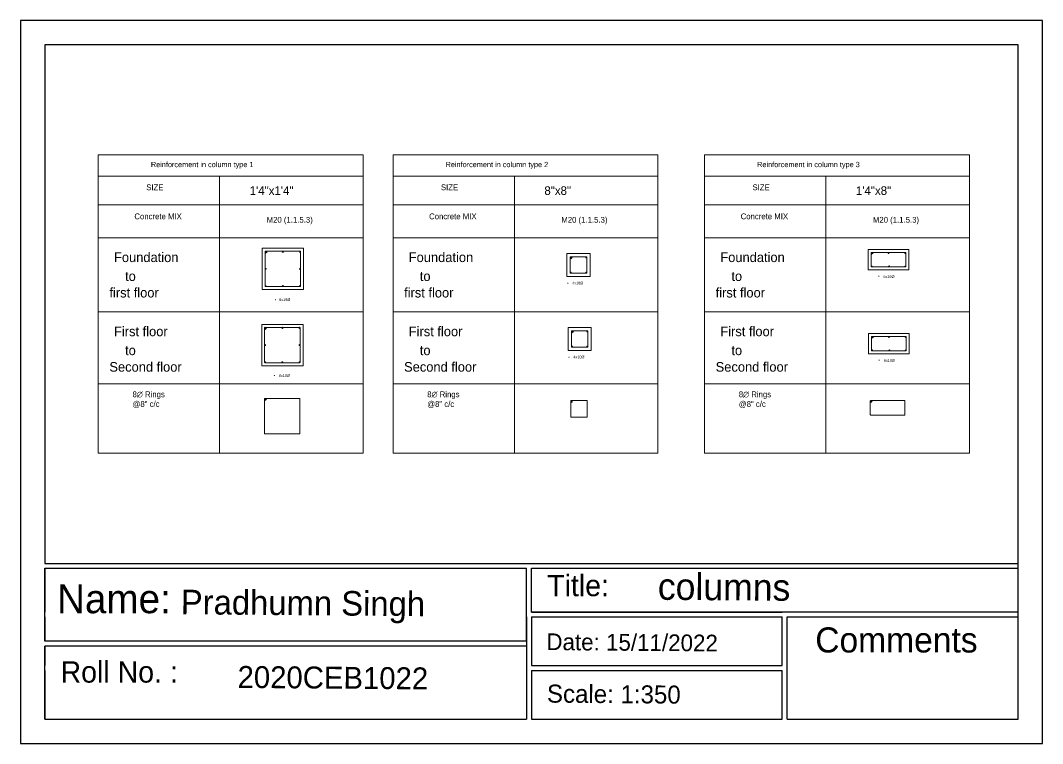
# Model space of a CAD drawing. Header units: millimetres. Extents: x 268 to 10756, y 109 to 4664.
# Drawn here: x 4045 to 6806, y 109 to 2062 of the extents above; entities that cross this region are included whole.
import ezdxf

# ---------------------------------------------------------------- set-up
doc = ezdxf.new("R2010")
doc.units = ezdxf.units.MM
doc.layers.add('Frame', color=7, linetype='Continuous')
doc.layers.add('text', color=7, linetype='Continuous', lineweight=9)

msp = doc.modelspace()

# ---------------------------------------------------------------- linework, layer by layer
at = {"layer": 'Frame'}
for p, q in [((4111.1, 595.9), (6740.2, 595.9)), ((4111.1, 464.4), (4111.1, 582.7)), ((4111.1, 451.3), (4111.1, 582.7)), ((4111.1, 582.7), (5412.5, 582.7)), ((5412.5, 385.5), (5412.5, 582.7)), ((5425.6, 582.7), (6103, 582.7)), ((5425.6, 582.7), (6740.2, 582.7)), ((5425.6, 464.4), (5425.6, 582.7)), ((4111.1, 385.5), (4111.1, 451.3)), ((5412.5, 451.3), (5412.5, 385.5)), ((5425.6, 464.4), (6103, 464.4)), ((6740.2, 464.4), (5425.6, 464.4)), ((5425.6, 451.3), (6103, 451.3)), ((5425.6, 451.3), (5425.6, 319.8)), ((6103, 319.8), (6103, 451.3)), ((6116.2, 451.3), (6740.2, 451.3)), ((6116.2, 175.2), (6116.2, 451.3)), ((5412.5, 385.5), (4111.1, 385.5)), ((4111.1, 319.8), (4111.1, 372.4)), ((5412.5, 372.4), (4111.1, 372.4)), ((5412.5, 385.5), (5412.5, 319.8)), ((5412.5, 372.4), (5412.5, 175.2)), ((4111.1, 175.2), (4111.1, 319.8)), ((5425.6, 319.8), (6103, 319.8)), ((5425.6, 306.7), (5425.6, 175.2)), ((5425.6, 306.7), (6103, 306.7)), ((6103, 175.2), (6103, 306.7)), ((5425.6, 175.2), (6103, 175.2))]:
    msp.add_line(p, q, dxfattribs=at)
msp.add_lwpolyline([(4045.4, 109.5), (6805.9, 109.5), (6805.9, 2061.6), (4045.4, 2061.6)], close=True, dxfattribs=at)
for points in [[(6740.2, 464.4), (6740.2, 1995.8), (4111.1, 1995.8), (4111.1, 595.9)], [(4111.1, 582.7), (4111.1, 464.4)], [(6116.2, 175.2), (6740.2, 175.2), (6740.2, 582.7)], [(4111.1, 451.3), (4111.1, 385.5)], [(4111.1, 372.4), (4111.1, 319.8)], [(4111.1, 306.7), (4111.1, 175.2), (5412.5, 175.2)], [(5425.6, 175.2), (6103, 175.2)]]:
    msp.add_lwpolyline(points, dxfattribs=at)
at = {"layer": 'text'}
for p, q in [((4255.6, 1698.6), (4255.6, 893.1)), ((4255.6, 1698.6), (4970.7, 1698.6)), ((4970.7, 1698.6), (4970.7, 893.1)), ((5051.6, 1698.6), (5051.6, 893.1)), ((5051.6, 1698.6), (5766.7, 1698.6)), ((5766.7, 1698.6), (5766.7, 893.1)), ((5893, 1698.6), (5893, 893.1)), ((5893, 1698.6), (6608.2, 1698.6)), ((6608.2, 1698.6), (6608.2, 893.1)), ((4255.6, 1641.2), (4970.7, 1641.2)), ((4583.4, 1641.2), (4583.4, 893.1)), ((5051.6, 1641.2), (5766.7, 1641.2)), ((5379.4, 1641.2), (5379.4, 893.1)), ((5893, 1641.2), (6608.2, 1641.2)), ((6220.8, 1641.2), (6220.8, 893.1)), ((4255.6, 1564.2), (4970.7, 1564.2)), ((5051.6, 1564.2), (5766.7, 1564.2)), ((5893, 1564.2), (6608.2, 1564.2)), ((4255.6, 1475), (4970.7, 1475)), ((5051.6, 1475), (5766.7, 1475)), ((5893, 1475), (6608.2, 1475)), ((4706.2, 1344.3), (4706.2, 1437.2)), ((4709, 1433.2), (4706.5, 1436.3)), ((4707.6, 1438.6), (4800.5, 1438.6)), ((4708.6, 1438.2), (4711.6, 1435.1)), ((4801.9, 1437.2), (4801.9, 1344.3)), ((5530.1, 1380.6), (5530.1, 1422.2)), ((5533.3, 1418.4), (5530.6, 1421.1)), ((5531.7, 1423.8), (5573.3, 1423.8)), ((5532.9, 1423.2), (5535.4, 1420)), ((5574.8, 1422.2), (5574.8, 1380.6)), ((6342.9, 1397.4), (6342.9, 1433.8)), ((6346, 1430.3), (6343.3, 1432.8)), ((6344.3, 1435.2), (6435.3, 1435.2)), ((6345.2, 1434.8), (6348, 1432.4)), ((6436.7, 1433.8), (6436.7, 1397.4)), ((6435.3, 1396), (6344.3, 1396)), ((5573.3, 1379), (5531.7, 1379)), ((4800.5, 1342.9), (4707.6, 1342.9)), ((4255.6, 1274.7), (4970.7, 1274.7)), ((5051.6, 1274.7), (5766.7, 1274.7)), ((5893, 1274.7), (6608.2, 1274.7)), ((4704.8, 1138.8), (4704.8, 1231.7)), ((4707.7, 1227.7), (4705.1, 1230.8)), ((4706.2, 1233.1), (4799.2, 1233.1)), ((4707.2, 1232.7), (4710.3, 1229.6)), ((4800.6, 1231.7), (4800.6, 1138.8)), ((5533.3, 1180.9), (5533.3, 1222.5)), ((5536.5, 1218.7), (5533.8, 1221.4)), ((5534.9, 1224.1), (5576.5, 1224.1)), ((5536.1, 1223.5), (5538.7, 1220.4)), ((5578.1, 1222.5), (5578.1, 1180.9)), ((6344, 1170.9), (6344, 1207.3)), ((6347, 1203.9), (6344.4, 1206.3)), ((6345.3, 1208.7), (6436.3, 1208.7)), ((6346.2, 1208.4), (6349, 1205.9)), ((6437.7, 1207.3), (6437.7, 1170.9)), ((5576.5, 1179.3), (5534.9, 1179.3)), ((6436.3, 1169.6), (6345.3, 1169.6)), ((4799.2, 1137.4), (4706.2, 1137.4)), ((4255.6, 1080.4), (4970.7, 1080.4)), ((5051.6, 1080.4), (5766.7, 1080.4)), ((5893, 1080.4), (6608.2, 1080.4)), ((4704.2, 946.7), (4704.2, 1039.5)), ((4707.1, 1035.5), (4704.2, 1039)), ((4705.7, 1041), (4798.5, 1041)), ((4706.2, 1041), (4709.7, 1037.4)), ((4800, 1039.5), (4800, 946.7)), ((5531.5, 992), (5531.5, 1033.6)), ((5534.7, 1029.8), (5531.9, 1032.5)), ((5533.1, 1035.2), (5574.7, 1035.2)), ((5534.3, 1034.6), (5536.8, 1031.5)), ((5576.2, 1033.6), (5576.2, 992)), ((6340.4, 997.5), (6340.4, 1033.7)), ((6343.5, 1030.3), (6340.4, 1033.2)), ((6341.9, 1035.2), (6432.6, 1035.2)), ((6342.3, 1035.2), (6345.4, 1032.4)), ((6434.1, 1033.7), (6434.1, 997.5)), ((6432.6, 996), (6341.9, 996)), ((5574.7, 990.4), (5533.1, 990.4)), ((4798.5, 945.2), (4705.7, 945.2)), ((4255.6, 893.1), (4970.7, 893.1)), ((5051.6, 893.1), (5766.7, 893.1)), ((5893, 893.1), (6608.2, 893.1))]:
    msp.add_line(p, q, dxfattribs=at)
for points in [[(4698.3, 1446.5), (4809.8, 1446.5), (4809.8, 1335), (4698.3, 1335)], [(6335.2, 1442.9), (6444.4, 1442.9), (6444.4, 1388.3), (6335.2, 1388.3)], [(5521.3, 1432.6), (5583.7, 1432.6), (5583.7, 1370.2), (5521.3, 1370.2)], [(4696.9, 1241), (4808.5, 1241), (4808.5, 1129.5), (4696.9, 1129.5)], [(5524.5, 1232.9), (5586.9, 1232.9), (5586.9, 1170.5), (5524.5, 1170.5)], [(6336.2, 1216.4), (6445.4, 1216.4), (6445.4, 1161.8), (6336.2, 1161.8)]]:
    msp.add_lwpolyline(points, close=True, dxfattribs=at)
at = {"layer": 'text', "const_width": 1.5}
for points in [[(4706.8, 1437.2, 1), (4708.3, 1437.2, 1)], [(4753.3, 1437.2, 1), (4754.8, 1437.2, 1)], [(4799.8, 1437.2, 1), (4801.3, 1437.2, 1)], [(5530.9, 1422.2, 1), (5532.4, 1422.2, 1)], [(5572.5, 1422.2, 1), (5574, 1422.2, 1)], [(6343.5, 1433.8, 1), (6345, 1433.8, 1)], [(6389, 1433.8, 1), (6390.5, 1433.8, 1)], [(6434.5, 1433.8, 1), (6436, 1433.8, 1)], [(4706.8, 1390.7, 1), (4708.3, 1390.7, 1)], [(4799.8, 1390.7), (4801.3, 1390.7, 1)], [(5530.9, 1380.6, 1), (5532.4, 1380.6, 1)], [(5572.5, 1380.6, 1), (5574, 1380.6, 1)], [(6343.5, 1397.4, 1), (6345, 1397.4, 1)], [(6390.4, 1397.4, 1), (6391.9, 1397.4, 1)], [(6434.5, 1397.4, 1), (6436, 1397.4, 1)], [(5522.9, 1352.4, 1), (5524.4, 1352.4, 1)], [(6362.9, 1371.1, 1), (6364.4, 1371.1, 1)], [(4706.8, 1344.3, 1), (4708.3, 1344.3, 1)], [(4753.3, 1344.3, 1), (4754.8, 1344.3, 1)], [(4799.8, 1344.3, 1), (4801.3, 1344.3, 1)], [(4733.3, 1307.5, 1), (4734.8, 1307.5, 1)], [(4705.5, 1231.7, 1), (4707, 1231.7, 1)], [(4751.9, 1231.7, 1), (4753.4, 1231.7, 1)], [(4798.4, 1231.7, 1), (4799.9, 1231.7, 1)], [(5534.2, 1222.5, 1), (5535.7, 1222.5, 1)], [(5575.8, 1222.5, 1), (5577.3, 1222.5, 1)], [(6344.6, 1207.3, 1), (6346.1, 1207.3, 1)], [(6390.1, 1207.3, 1), (6391.6, 1207.3, 1)], [(6435.6, 1207.3, 1), (6437.1, 1207.3, 1)], [(4705.5, 1185.3, 1), (4707, 1185.3, 1)], [(4798.4, 1185.3), (4799.9, 1185.3, 1)], [(5534.2, 1180.9, 1), (5535.7, 1180.9, 1)], [(5575.8, 1180.9, 1), (5577.3, 1180.9, 1)], [(6344.6, 1170.9, 1), (6346.1, 1170.9, 1)], [(6391.5, 1170.9, 1), (6393, 1170.9, 1)], [(6435.6, 1170.9, 1), (6437.1, 1170.9, 1)], [(4705.5, 1138.8, 1), (4707, 1138.8, 1)], [(4751.9, 1138.8, 1), (4753.4, 1138.8, 1)], [(4798.4, 1138.8, 1), (4799.9, 1138.8, 1)], [(5526.2, 1152.7, 1), (5527.7, 1152.7, 1)], [(6363.9, 1144.7, 1), (6365.4, 1144.7, 1)], [(4730.4, 1102.8, 1), (4731.9, 1102.8, 1)]]:
    msp.add_lwpolyline(points, format="xyb", close=True, dxfattribs=at)
at = {"layer": 'text'}
for centre, radius in [((4707.6, 1437.2), 1.41), ((4754, 1437.2), 1.41), ((4800.5, 1437.2), 1.41), ((5531.7, 1422.2), 1.57), ((5573.3, 1422.2), 1.57), ((6344.3, 1433.8), 1.38), ((6389.8, 1433.8), 1.38), ((6435.3, 1433.8), 1.38), ((4707.6, 1390.7), 1.41), ((4800.5, 1390.7), 1.41), ((5531.7, 1380.6), 1.57), ((5573.3, 1380.6), 1.57), ((6344.3, 1397.4), 1.38), ((6391.2, 1397.4), 1.38), ((6435.3, 1397.4), 1.38), ((4707.6, 1344.3), 1.41), ((4754, 1344.3), 1.41), ((4800.5, 1344.3), 1.41), ((4706.2, 1231.7), 1.41), ((4752.7, 1231.7), 1.41), ((4799.2, 1231.7), 1.41), ((5534.9, 1222.5), 1.57), ((5576.5, 1222.5), 1.57), ((6345.3, 1207.3), 1.38), ((6390.8, 1207.3), 1.38), ((6436.3, 1207.3), 1.38), ((4706.2, 1185.3), 1.41), ((4799.2, 1185.3), 1.41), ((5534.9, 1180.9), 1.57), ((5576.5, 1180.9), 1.57), ((6345.3, 1170.9), 1.38), ((6392.2, 1170.9), 1.38), ((6436.3, 1170.9), 1.38), ((4706.2, 1138.8), 1.41), ((4752.7, 1138.8), 1.41), ((4799.2, 1138.8), 1.41)]:
    msp.add_circle(centre, radius, dxfattribs=at)
for centre, radius, start, end in [((4705.7, 1039.5), 1.5, 90, 180), ((4798.5, 1039.5), 1.5, 0, 90), ((5533.1, 1033.6), 1.57, 39.1176, 225.5088), ((5574.7, 1033.6), 1.57, 0, 90), ((6341.9, 1033.7), 1.5, 90, 180), ((6432.6, 1033.7), 1.5, 0, 90), ((6341.9, 997.5), 1.5, 180, 270), ((6432.6, 997.5), 1.5, 270, 0), ((5533.1, 992), 1.57, 180, 270), ((5574.7, 992), 1.57, 270, 0), ((4705.7, 946.7), 1.5, 180, 270), ((4798.5, 946.7), 1.5, 270, 0)]:
    msp.add_arc(centre, radius, start, end, dxfattribs=at)

# ---------------------------------------------------------------- texts
at = {"layer": 'Frame'}
for s, height, p in [('Title:', 57.6, (5468, 507.3)), ('Name:', 77.97, (4144.3, 461.3)), ('Comments', 67.8, (6192, 355.3)), ('Roll No. :', 57.6, (4153.7, 274))]:
    msp.add_text(s, height=height, dxfattribs=at).set_placement(p)
for s, height, p in [('columns', 71.87, (5766.6, 497.7)), ('Pradhumn Singh', 66.222, (4478.3, 458.6)), ('Date: 15/11/2022', 45.137, (5465.7, 361.8)), ('2020CEB1022', 59.173, (4631.6, 259.8)), ('Scale: 1:350', 48.589, (5467.2, 220.1))]:
    msp.add_text(s, height=height, rotation=359.5369, dxfattribs=at).set_placement(p)
at = {"layer": 'text'}
for s, height, p in [('Reinforcement in column type 1', 14.27, (4397.7, 1665.5)), ('Reinforcement in column type 2', 14.27, (5193.6, 1665.5)), ('Reinforcement in column type 3', 14.27, (6035.1, 1665.5)), ('1\'4"x1\'4"', 23.2, (4664.4, 1590.6)), ('8"x8"', 23.2, (5460.4, 1590.6)), ('1\'4"x8"', 23.2, (6301.8, 1590.6)), ('Foundation', 26.01, (4298.1, 1409.3)), ('Foundation', 26.01, (5094.1, 1409.3)), ('Foundation', 26.01, (5935.6, 1409.3)), ('   to ', 26.01, (4299, 1358.2)), ('   to ', 26.01, (5095, 1358.2)), ('   to ', 26.01, (5936.5, 1358.2)), ('4x16%%C', 7.37, (5535.3, 1349)), ('6x16%%C', 7.37, (6376.1, 1366.4)), ('first floor', 26.007, (4285.6, 1313.7)), ('first floor', 26.007, (5081.5, 1313.7)), ('first floor', 26.007, (5923, 1313.7)), ('8x16%%C', 7.37, (4744.2, 1304.2)), ('First floor', 26.007, (4298.1, 1209.1)), ('First floor', 26.007, (5094.1, 1209.1)), ('First floor', 26.007, (5935.6, 1209.1)), ('   to ', 26.01, (4299, 1158)), ('   to ', 26.01, (5095, 1158)), ('   to ', 26.01, (5936.5, 1158)), ('Second floor', 26.007, (4285.6, 1113.4)), ('Second floor', 26.007, (5081.5, 1113.4)), ('4x10%%C', 7.37, (5538.5, 1149.4)), ('Second floor', 26.007, (5923, 1113.4)), ('6x10%%C', 7.37, (6377.2, 1139.9)), ('8x10%%C', 7.37, (4743.2, 1099.1))]:
    msp.add_text(s, height=height, dxfattribs=at).set_placement(p)
at = {"layer": 'text', "attachment_point": 1}
for s, insert, char_height, width in [('SIZE', (4385.1, 1619), 15.67, 0.309), ('SIZE', (5181, 1619), 15.67, 0.309), ('SIZE', (6022.5, 1619), 15.67, 0.309), ('Concrete MIX', (4353.1, 1540.5), 15.668, 182.998), ('M20 (1.1.5.3)', (4710.3, 1531.2), 15.668, 134.146), ('Concrete MIX', (5149.1, 1540.5), 15.668, 182.998), ('M20 (1.1.5.3)', (5506.2, 1531.2), 15.668, 134.146), ('Concrete MIX', (5990.5, 1540.5), 15.668, 182.998), ('M20 (1.1.5.3)', (6347.7, 1531.2), 15.668, 134.146), ('8∅ Rings \\P@8" c/c', (4348.1, 1060.1), 15.67, 181.576), ('8∅ Rings \\P@8" c/c', (5144, 1060.1), 15.67, 181.576), ('8∅ Rings \\P@8" c/c', (5985.5, 1060.1), 15.67, 181.576)]:
    msp.add_mtext(s, dxfattribs=dict(at, insert=insert, char_height=char_height, width=width))

doc.saveas('drawing.dxf')
